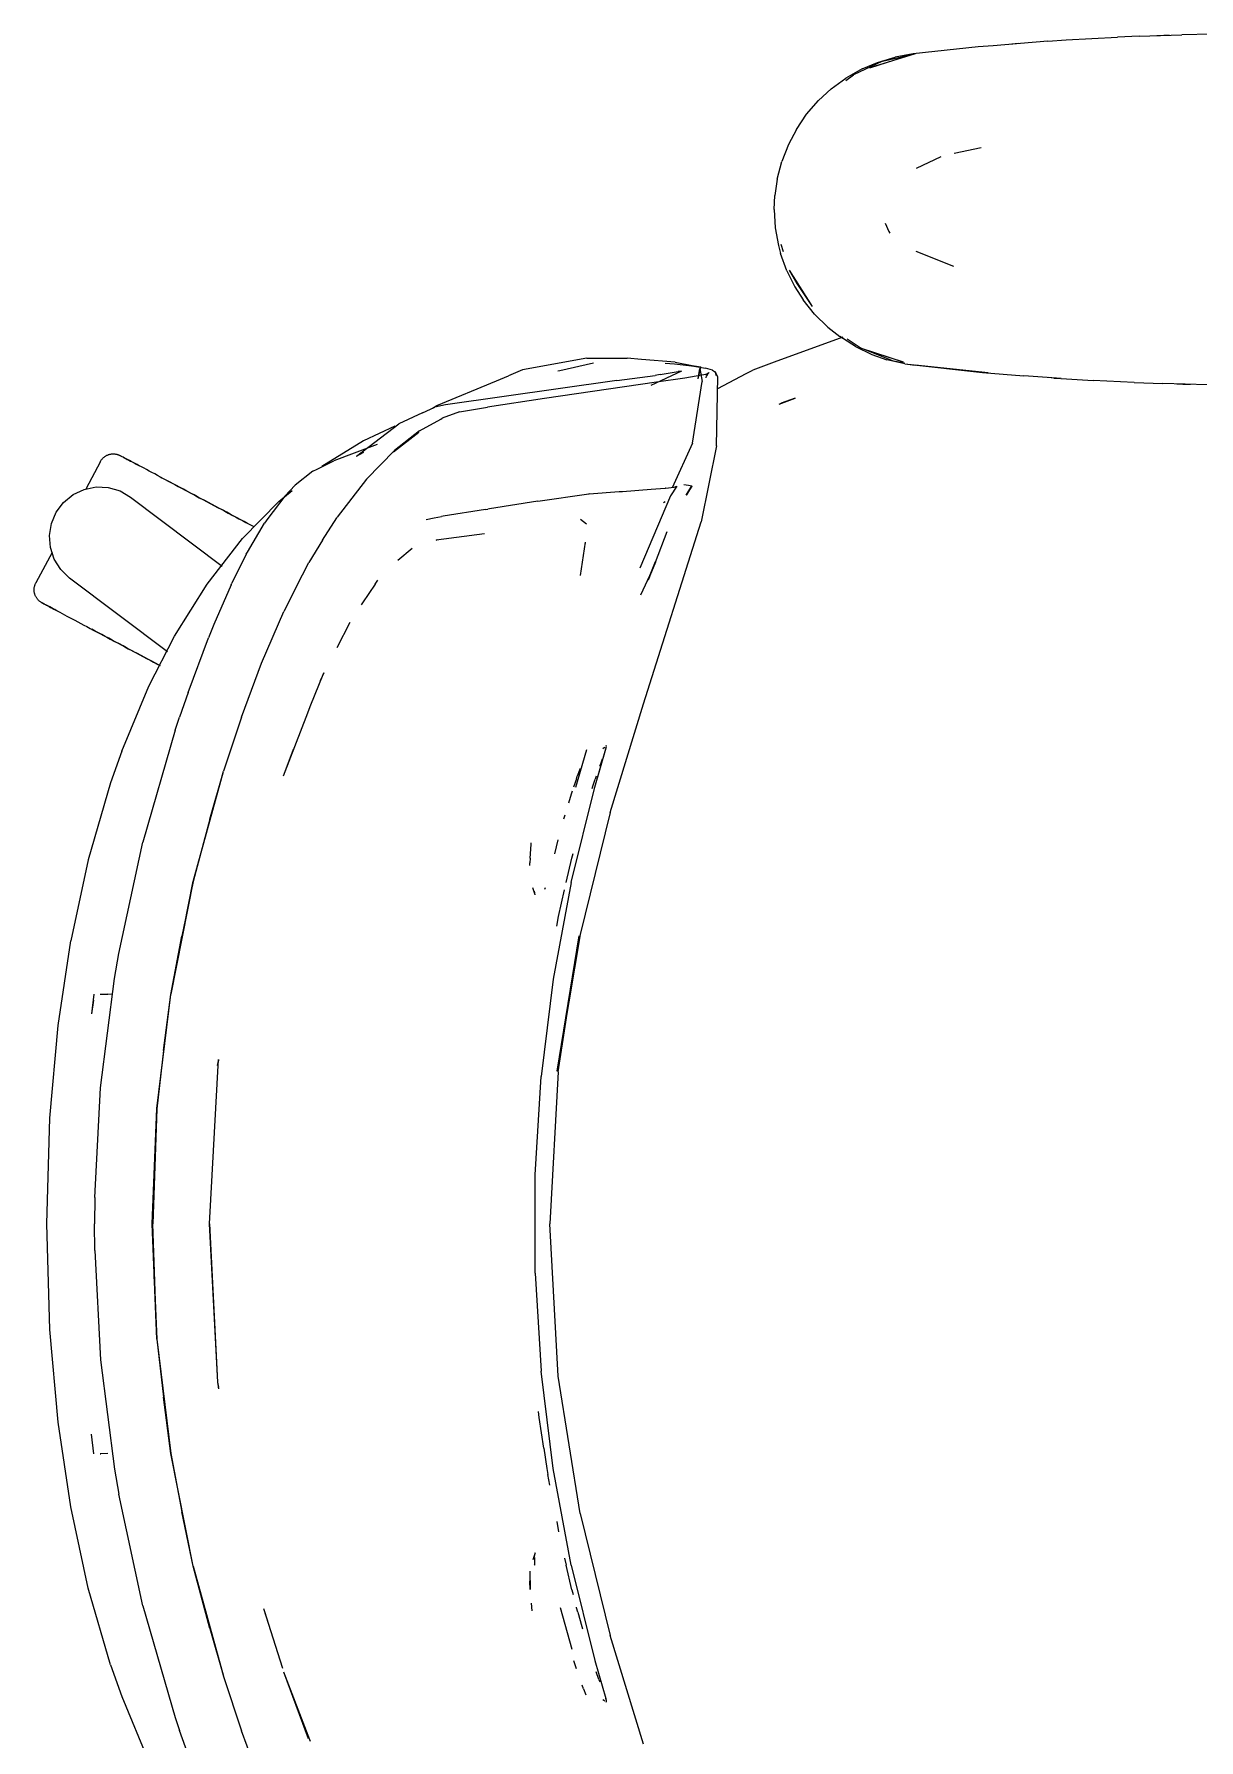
# Model space of a CAD drawing. Header units: millimetres. Extents: x 155927 to 326028, y -36033 to 97293.
# Drawn here: x 171624.2 to 171945.6, y 16756.1 to 17226.8 of the extents above; entities that cross this region are included whole.
import ezdxf

# ---------------------------------------------------------------- set-up
doc = ezdxf.new("R2010")
doc.units = ezdxf.units.MM
doc.header["$MEASUREMENT"] = 0
doc.layers.add('G-IMPT', color=8, linetype='CONTINUOUS', lineweight=9)
doc.layers.add('I-FURN', color=8, linetype='CONTINUOUS', lineweight=9)

msp = doc.modelspace()

# ---------------------------------------------------------------- linework, layer by layer
at = {"layer": 'G-IMPT'}
for p, q in [((171909, 17225.21), (171923.14, 17226.02)), ((171929.16, 17226.28), (171923.14, 17226.02)), ((171929.16, 17226.28), (171940.92, 17226.66)), ((171934.05, 17226.42), (171935.98, 17226.53)), ((171935.98, 17226.53), (171937.48, 17226.54)), ((171949.34, 17226.83), (171940.92, 17226.66)), ((171867.31, 17221.39), (171854.85, 17217.56)), ((171858.34, 17219.34), (171866.75, 17221.26)), ((171866.8, 17221.39), (171861.76, 17220.49)), ((171867.31, 17221.39), (171864, 17220.47)), ((171884.73, 17223.29), (171866.8, 17221.39)), ((171888.86, 17223.64), (171884.73, 17223.29)), ((171903.91, 17224.89), (171888.86, 17223.64)), ((171895.73, 17224.23), (171894.05, 17224.07)), ((171903.91, 17224.89), (171909, 17225.21)), ((171852.66, 17217.22), (171848.21, 17214.7)), ((171858.34, 17219.34), (171850.28, 17215.61)), ((171852.66, 17217.22), (171856.89, 17219.03)), ((171854.85, 17217.56), (171864, 17220.47)), ((171856.89, 17219.03), (171861.76, 17220.49)), ((171844.13, 17211.71), (171840.69, 17208.54)), ((171844.13, 17211.71), (171848.21, 17214.7)), ((171848.17, 17214.01), (171850.28, 17215.61)), ((171837.37, 17204.71), (171840.69, 17208.54)), ((171834.54, 17200.54), (171837.37, 17204.71)), ((171834.54, 17200.54), (171832.35, 17196.37)), ((171832.35, 17196.37), (171830.52, 17191.66)), ((171867.68, 17189.81), (171874.47, 17193.08)), ((171885.52, 17195.42), (171878.08, 17193.84)), ((171829.26, 17186.8), (171830.52, 17191.66)), ((171829.26, 17186.8), (171828.61, 17182.28)), ((171828.44, 17178.44), (171828.61, 17182.28)), ((171828.44, 17178.44), (171828.73, 17173.4)), ((171859.05, 17174.61), (171860.07, 17172.39)), ((171828.73, 17173.4), (171829.61, 17168.45)), ((171860.07, 17172.39), (171860.36, 17171.94)), ((171829.61, 17168.45), (171830.18, 17166.32)), ((171831.89, 17161.54), (171830.18, 17166.32)), ((171830.98, 17166.75), (171830.36, 17168.78)), ((171878.02, 17162.72), (171867.59, 17166.86)), ((171831.89, 17161.54), (171834.13, 17157.04)), ((171832.53, 17161.64), (171834.69, 17157.96)), ((171832.53, 17161.64), (171838.86, 17151.69)), ((171834.13, 17157.04), (171836.39, 17153.49)), ((171834.69, 17157.96), (171838.86, 17151.69)), ((171839.58, 17149.51), (171836.39, 17153.49)), ((171839.58, 17149.51), (171843.19, 17145.96)), ((171843.19, 17145.96), (171846.5, 17143.34)), ((171847.39, 17143.22), (171828.45, 17136.28)), ((171850.82, 17140.61), (171846.5, 17143.34)), ((171852.14, 17140.22), (171848.57, 17142.64)), ((171776.67, 17137.38), (171758.98, 17134.14)), ((171776.67, 17137.38), (171783.64, 17137.4)), ((171783.64, 17137.4), (171787.81, 17137.41)), ((171791.77, 17137.06), (171787.81, 17137.41)), ((171801.09, 17136.26), (171791.77, 17137.06)), ((171801.09, 17136.26), (171801.56, 17136.22)), ((171801.56, 17136.22), (171805.81, 17135.41)), ((171828.45, 17136.28), (171822.48, 17134.09)), ((171850.82, 17140.61), (171855.4, 17138.42)), ((171861.37, 17136.61), (171852.14, 17140.22)), ((171852.14, 17140.22), (171854.85, 17139.32)), ((171852.14, 17140.22), (171864, 17136.4)), ((171854.85, 17139.32), (171864, 17136.4)), ((171855.4, 17138.42), (171859.54, 17136.97)), ((171864.5, 17135.82), (171859.54, 17136.97)), ((171864.42, 17136.03), (171861.37, 17136.61)), ((171751.75, 17131.15), (171755.12, 17132.55)), ((171758.98, 17134.14), (171755.12, 17132.55)), ((171769.23, 17133.92), (171768.66, 17133.77)), ((171778.54, 17135.97), (171769.23, 17133.92)), ((171784.95, 17131.19), (171795.61, 17132.63)), ((171802.8, 17133.82), (171794.39, 17129.83)), ((171796.91, 17132.85), (171795.61, 17132.63)), ((171803.77, 17131.92), (171795.92, 17130.8)), ((171796.91, 17132.85), (171801.93, 17133.68)), ((171800.92, 17135.74), (171798.33, 17135.95)), ((171805.61, 17135.22), (171800.92, 17135.74)), ((171802.8, 17133.82), (171801.93, 17133.68)), ((171810.04, 17133.02), (171803.77, 17131.92)), ((171806.22, 17135.15), (171805.61, 17135.22)), ((171805.81, 17135.41), (171808.13, 17134.96)), ((171806.22, 17135.15), (171809.5, 17134.61)), ((171807.41, 17131.68), (171808.13, 17134.96)), ((171807.41, 17131.68), (171807.9, 17134.55)), ((171807.9, 17134.55), (171808.58, 17130.97)), ((171809.42, 17132.86), (171810.51, 17133.41)), ((171809.42, 17132.86), (171810.04, 17133.02)), ((171811.36, 17134.06), (171809.5, 17134.61)), ((171809.61, 17131.98), (171809.69, 17132.48)), ((171810.01, 17133.02), (171809.69, 17132.48)), ((171810.01, 17133.02), (171810.51, 17133.41)), ((171811.36, 17134.06), (171811.9, 17133.74)), ((171811.9, 17133.74), (171812.28, 17133.25)), ((171812.88, 17132.21), (171812.28, 17133.25)), ((171812.4, 17132.62), (171812.28, 17133.25)), ((171812.28, 17133.25), (171812.3, 17133.17)), ((171812.4, 17132.62), (171812.3, 17133.17)), ((171812.5, 17113.22), (171812.88, 17132.21)), ((171812.82, 17129.02), (171820.72, 17133.16)), ((171820.72, 17133.16), (171822.48, 17134.09)), ((171864.5, 17135.82), (171887.45, 17133.36)), ((171864.5, 17135.82), (171867.31, 17135.48)), ((171864.5, 17135.82), (171885.93, 17133.46)), ((171887.45, 17133.36), (171867.31, 17135.48)), ((171885.93, 17133.46), (171897.33, 17132.48)), ((171907.62, 17131.75), (171897.33, 17132.48)), ((171905.58, 17131.89), (171904.16, 17132.02)), ((171905.58, 17131.89), (171907.48, 17131.8)), ((171907.62, 17131.75), (171916.49, 17131.19)), ((171735.3, 17124.36), (171751.75, 17131.15)), ((171784.95, 17131.19), (171737.73, 17124.52)), ((171795.92, 17130.8), (171765.04, 17126.25)), ((171805.87, 17113.93), (171808.58, 17130.97)), ((171927.8, 17130.65), (171916.49, 17131.19)), ((171927.8, 17130.65), (171935.67, 17130.36)), ((171947.98, 17130.06), (171935.67, 17130.36)), ((171939.55, 17130.28), (171941.2, 17130.2)), ((171941.2, 17130.2), (171943.28, 17130.2)), ((171731.38, 17122.3), (171724.86, 17119.27)), ((171731.38, 17122.3), (171734.74, 17123.87)), ((171734.13, 17123.59), (171735.3, 17124.36)), ((171737.73, 17124.52), (171734.74, 17123.87)), ((171741.6, 17122.56), (171736.81, 17120.8)), ((171741.6, 17122.56), (171749.28, 17123.86)), ((171765.04, 17126.25), (171749.28, 17123.86)), ((171829.76, 17124.68), (171834.22, 17126.32)), ((171829.76, 17124.68), (171830.34, 17124.94)), ((171834.22, 17126.32), (171830.34, 17124.94)), ((171713.15, 17110.32), (171724.86, 17119.27)), ((171723.67, 17118.6), (171715.04, 17114.62)), ((171730.56, 17117.3), (171723.59, 17111.88)), ((171730.56, 17117.3), (171736.39, 17120.59)), ((171736.39, 17120.59), (171736.81, 17120.8)), ((171715.04, 17114.62), (171703.59, 17107.49)), ((171718.81, 17113.56), (171706.9, 17109.05)), ((171723.38, 17111.58), (171730.33, 17116.97)), ((171723.38, 17111.58), (171726.95, 17114.39)), ((171730.33, 17116.97), (171726.95, 17114.39)), ((171805.87, 17113.93), (171800.26, 17101.58)), ((171812.5, 17113.22), (171808.3, 17092.27)), ((171702.24, 17106.8), (171704.67, 17107.97)), ((171704.67, 17107.97), (171706.9, 17109.05)), ((171713.15, 17110.32), (171715.18, 17111.49)), ((171715.86, 17103.98), (171723.59, 17111.88)), ((171701.1, 17106.19), (171696.24, 17102.32)), ((171701.1, 17106.19), (171702.24, 17106.8)), ((171715.86, 17103.98), (171707.83, 17093.55)), ((171693.34, 17099.3), (171688.63, 17093.17)), ((171691.67, 17097.88), (171695.34, 17100.88)), ((171696.24, 17102.32), (171693.34, 17099.3)), ((171763.21, 17097.91), (171777.28, 17099.94)), ((171777.36, 17099.95), (171777.28, 17099.94)), ((171777.36, 17099.95), (171785.61, 17100.57)), ((171785.61, 17100.57), (171786.59, 17100.64)), ((171786.59, 17100.64), (171794.45, 17101.2)), ((171799.76, 17099.42), (171791.33, 17079.45)), ((171794.45, 17101.2), (171798.33, 17101.5)), ((171798.41, 17101.51), (171798.33, 17101.5)), ((171798.41, 17101.51), (171800.79, 17101.8)), ((171801.52, 17102.09), (171799.76, 17099.42)), ((171800.8, 17101.81), (171800.79, 17101.8)), ((171800.8, 17101.81), (171801.52, 17102.09)), ((171803.44, 17102.56), (171804.79, 17102.39)), ((171804.14, 17099.63), (171805.66, 17102.12)), ((171805.73, 17102.1), (171804.14, 17099.63)), ((171805.66, 17102.12), (171804.18, 17099.65)), ((171804.79, 17102.39), (171805.66, 17102.12)), ((171805.73, 17102.1), (171805.66, 17102.12)), ((171691.67, 17097.88), (171681.71, 17087.59)), ((171734.56, 17093.32), (171736.55, 17093.74)), ((171737.01, 17093.82), (171736.55, 17093.74)), ((171748.74, 17095.62), (171737.01, 17093.82)), ((171748.74, 17095.62), (171749.35, 17095.72)), ((171749.86, 17095.8), (171749.35, 17095.72)), ((171763.21, 17097.91), (171749.86, 17095.8)), ((171798.31, 17097.71), (171797.87, 17097.44)), ((171683.03, 17083.88), (171687.76, 17091.88)), ((171688.63, 17093.17), (171687.76, 17091.88)), ((171703.78, 17087.19), (171707.67, 17093.29)), ((171707.67, 17093.29), (171707.83, 17093.55)), ((171732.4, 17092.86), (171734.56, 17093.32)), ((171748.44, 17088.94), (171735.08, 17087.16)), ((171776.62, 17091.56), (171774.98, 17092.84)), ((171792.31, 17042.03), (171808.3, 17092.27)), ((171795.62, 17081.08), (171798.88, 17089.55)), ((171671.91, 17074.98), (171681.71, 17087.59)), ((171703.78, 17087.19), (171700.02, 17080.96)), ((171724.58, 17081.66), (171728.49, 17085)), ((171735.08, 17087.16), (171735.55, 17087.31)), ((171776.27, 17086.61), (171774.87, 17077.45)), ((171776.27, 17086.61), (171776.23, 17086.27)), ((171682.72, 17083.28), (171678.72, 17075.27)), ((171682.72, 17083.28), (171683.03, 17083.88)), ((171696.45, 17074.17), (171700.02, 17080.96)), ((171795.63, 17081.29), (171793.6, 17076.17)), ((171793.61, 17076.18), (171795.63, 17081.29)), ((171795.62, 17081.08), (171793.61, 17076.18)), ((171662.93, 17060.69), (171671.91, 17074.98)), ((171678.5, 17074.83), (171673.73, 17063.87)), ((171678.5, 17074.83), (171678.72, 17075.27)), ((171718.31, 17075.03), (171714.81, 17069.9)), ((171718.31, 17075.03), (171719.06, 17076.13)), ((171794.6, 17078.71), (171791.55, 17071.99)), ((171696.45, 17074.17), (171693.06, 17067.45)), ((171686.88, 17053.22), (171693.06, 17067.45)), ((171714.81, 17069.9), (171714.42, 17069.32)), ((171655.84, 17046.91), (171662.93, 17060.69)), ((171673.73, 17063.87), (171672.25, 17060.19)), ((171711.28, 17064.42), (171707.74, 17057.45)), ((171666.65, 17045.12), (171672.25, 17060.19)), ((171681.42, 17038.34), (171686.88, 17053.22)), ((171648.32, 17028.94), (171655.84, 17046.91)), ((171700.39, 17041.26), (171704.11, 17050.58)), ((171704.11, 17050.58), (171703.11, 17048.34)), ((171666.65, 17045.12), (171664.31, 17038.3)), ((171783.13, 17012.05), (171792.31, 17042.03)), ((171663.12, 17034.69), (171664.31, 17038.3)), ((171681.42, 17038.34), (171676.42, 17023.42)), ((171693.01, 17022.08), (171699.72, 17039.53)), ((171699.72, 17039.53), (171700.39, 17041.26)), ((171663.12, 17034.69), (171654.17, 17003.86)), ((171648.32, 17028.94), (171645.25, 17020.2)), ((171693.01, 17022.08), (171695.73, 17029.52)), ((171773.71, 17019), (171776.74, 17029.43)), ((171778.9, 17019), (171782.17, 17030.23)), ((171778.9, 17019), (171782.02, 17029.83)), ((171778.9, 17019), (171781.96, 17029.54)), ((171781.08, 17029.69), (171781.69, 17030.07)), ((171781.08, 17029.69), (171781.29, 17029.83)), ((171781.96, 17029.54), (171782.02, 17029.83)), ((171782.17, 17030.23), (171782.04, 17030.47)), ((171668.03, 16992.93), (171676.42, 17023.42)), ((171668.03, 16992.93), (171676.46, 17023.33)), ((171672.68, 17010.17), (171676.46, 17023.33)), ((171774.83, 17024.18), (171774.07, 17022.02)), ((171780.28, 17024.78), (171780.63, 17025.75)), ((171780.63, 17025.75), (171781.03, 17026.82)), ((171645.25, 17020.2), (171639.08, 16998.96)), ((171772.35, 16992.69), (171778.9, 17019)), ((171773.82, 17021.3), (171773.05, 17019)), ((171773.82, 17021.3), (171774.07, 17022.02)), ((171778.27, 17019), (171778.12, 17018.54)), ((171778.27, 17019), (171779.01, 17021.23)), ((171779.29, 17022.03), (171779.01, 17021.23)), ((171772.42, 17017.08), (171771.63, 17014.59)), ((171772.67, 17017.86), (171772.42, 17017.08)), ((171672.68, 17010.17), (171668.03, 16992.93)), ((171770.64, 17011.29), (171770.31, 17010.17)), ((171783.13, 17012.05), (171774.82, 16978.37)), ((171768.73, 17004.5), (171767.74, 17000.64)), ((171768.73, 17004.5), (171768.34, 17002.98)), ((171647.51, 16973.07), (171654.17, 17003.86)), ((171761.04, 16999.44), (171761.31, 17003.15)), ((171761.31, 17003.15), (171761.35, 17003.63)), ((171772.59, 16999.42), (171772.93, 17000.7)), ((171639.08, 16998.96), (171634.26, 16976.6)), ((171760.93, 16997.37), (171760.94, 16998.07)), ((171761.04, 16999.44), (171760.94, 16998.07)), ((171771.03, 16992.67), (171772.59, 16999.42)), ((171661.86, 16961.8), (171668.07, 16993.04)), ((171668.07, 16993.04), (171661.86, 16961.88)), ((171668.03, 16992.93), (171664.95, 16977.9)), ((171762.47, 16989.28), (171761.78, 16991.23)), ((171762.47, 16989.28), (171762.25, 16990.33)), ((171765.14, 16990.88), (171765.27, 16991.29)), ((171772.35, 16992.69), (171767.42, 16966.02)), ((171768.87, 16983.27), (171770.58, 16990.69)), ((171768.4, 16980.64), (171768.87, 16983.27)), ((171630.77, 16953.18), (171634.26, 16976.6)), ((171661.86, 16961.8), (171664.95, 16977.9)), ((171774.82, 16978.37), (171768.56, 16940.63)), ((171768.56, 16940.63), (171774.55, 16977.99)), ((171768.82, 16940.45), (171774.55, 16977.99)), ((171646.32, 16966.15), (171647.51, 16973.07)), ((171640.67, 16961.88), (171640.02, 16956.47)), ((171642.43, 16961.91), (171644.53, 16961.84)), ((171642.43, 16961.91), (171642.54, 16961.91)), ((171642.51, 16935.98), (171646.32, 16966.15)), ((171645.77, 16961.79), (171644.53, 16961.84)), ((171658.03, 16930.28), (171661.86, 16961.88)), ((171767.42, 16966.02), (171764.12, 16939.1)), ((171640.59, 16960.24), (171640.02, 16956.47)), ((171658.07, 16930.24), (171661.86, 16961.8)), ((171659.91, 16946.32), (171661.86, 16961.8)), ((171628.51, 16927.61), (171630.77, 16953.18)), ((171659.91, 16946.32), (171658.07, 16930.24)), ((171672.53, 16898.47), (171675.03, 16943.81)), ((171675.03, 16943.81), (171674.8, 16942.19)), ((171674.8, 16942.19), (171675.03, 16943.5)), ((171675.07, 16943.75), (171675.03, 16943.5)), ((171762.47, 16912.03), (171764.12, 16939.1)), ((171768.82, 16940.45), (171766.46, 16898.47)), ((171640.89, 16905.78), (171642.51, 16935.98)), ((171656.7, 16898.47), (171658.03, 16930.28)), ((171658.07, 16930.24), (171656.93, 16898.47)), ((171658.07, 16930.24), (171657.4, 16915.35)), ((171627.66, 16898.47), (171628.51, 16927.61)), ((171657.4, 16915.35), (171656.93, 16898.47)), ((171762.47, 16884.91), (171762.47, 16912.03)), ((171640.89, 16905.78), (171640.8, 16898.47)), ((171628.51, 16869.33), (171627.66, 16898.47)), ((171640.89, 16891.16), (171640.8, 16898.47)), ((171658.03, 16866.65), (171656.7, 16898.47)), ((171657.4, 16881.58), (171656.93, 16898.47)), ((171658.07, 16866.69), (171656.93, 16898.47)), ((171672.47, 16898.47), (171674.8, 16854.74)), ((171672.53, 16898.47), (171674.8, 16854.74)), ((171768.82, 16856.48), (171766.46, 16898.47)), ((171640.89, 16891.16), (171642.51, 16860.95)), ((171762.47, 16884.91), (171764.12, 16857.84)), ((171657.4, 16881.58), (171658.07, 16866.69)), ((171630.77, 16843.76), (171628.51, 16869.33)), ((171658.03, 16866.65), (171661.86, 16835.06)), ((171658.07, 16866.69), (171661.86, 16835.14)), ((171658.07, 16866.69), (171659.91, 16850.61)), ((171642.51, 16860.95), (171646.32, 16830.78)), ((171674.8, 16854.74), (171675.06, 16852.96)), ((171674.8, 16854.74), (171675.03, 16853.44)), ((171767.42, 16830.92), (171764.12, 16857.84)), ((171774.82, 16818.57), (171768.82, 16856.48)), ((171661.86, 16835.14), (171659.91, 16850.61)), ((171675.07, 16853.19), (171675.03, 16853.44)), ((171763.51, 16845.07), (171763.32, 16846.73)), ((171764.8, 16836.54), (171763.51, 16845.07)), ((171634.26, 16820.34), (171630.77, 16843.76)), ((171640.67, 16835.05), (171640.02, 16840.47)), ((171644.53, 16835.1), (171642.43, 16835.02)), ((171642.43, 16835.02), (171642.54, 16835.02)), ((171668.03, 16804.01), (171661.86, 16835.14)), ((171661.86, 16835.14), (171664.95, 16819.03)), ((171668.03, 16804.01), (171661.86, 16835.06)), ((171764.8, 16836.54), (171765.65, 16830.92)), ((171646.32, 16830.78), (171647.51, 16823.86)), ((171765.65, 16830.92), (171765.9, 16829.29)), ((171772.35, 16804.25), (171767.42, 16830.92)), ((171766.45, 16826.39), (171765.9, 16829.29)), ((171654.17, 16793.07), (171647.51, 16823.86)), ((171639.08, 16797.97), (171634.26, 16820.34)), ((171668.03, 16804.01), (171664.95, 16819.03)), ((171768.38, 16816.29), (171768.92, 16813.47)), ((171774.82, 16818.57), (171783.13, 16784.88)), ((171762.47, 16807.66), (171761.78, 16805.71)), ((171762.25, 16806.61), (171762.47, 16807.66)), ((171672.68, 16786.76), (171668.03, 16804.01)), ((171668.03, 16804.01), (171676.42, 16773.51)), ((171668.03, 16804.01), (171676.46, 16773.6)), ((171760.93, 16802.6), (171761.02, 16797.54)), ((171760.93, 16802.6), (171760.93, 16799.82)), ((171762.21, 16804.44), (171762.22, 16804.3)), ((171762.25, 16806.42), (171762.22, 16804.3)), ((171770.58, 16806.24), (171771.03, 16804.26)), ((171772.59, 16797.51), (171771.03, 16804.26)), ((171772.35, 16804.25), (171778.9, 16777.93)), ((171645.25, 16776.73), (171639.08, 16797.97)), ((171761.02, 16797.54), (171760.93, 16799.82)), ((171772.59, 16797.51), (171772.92, 16796.22)), ((171654.17, 16793.07), (171663.12, 16762.24)), ((171761.33, 16793.75), (171761.54, 16791.65)), ((171772.62, 16781.03), (171769.41, 16792.47)), ((171773.89, 16792.49), (171773.84, 16792.67)), ((171774.21, 16791.35), (171773.89, 16792.49)), ((171687.48, 16792.32), (171688.56, 16788.89)), ((171687.48, 16792.32), (171692.73, 16775.84)), ((171774.21, 16791.35), (171775.32, 16787.36)), ((171672.68, 16786.76), (171676.46, 16773.6)), ((171775.32, 16787.36), (171775.53, 16786.67)), ((171792.31, 16754.91), (171783.13, 16784.88)), ((171645.25, 16776.73), (171648.32, 16768)), ((171676.42, 16773.51), (171681.42, 16758.59)), ((171693.01, 16774.85), (171699.83, 16756.44)), ((171693.01, 16774.85), (171699.72, 16757.4)), ((171773.06, 16777.94), (171773.79, 16775.72)), ((171778.9, 16777.93), (171781.97, 16767.5)), ((171780.06, 16772.73), (171779.32, 16774.83)), ((171775.77, 16770.18), (171775.4, 16771.19)), ((171775.77, 16770.18), (171776.39, 16768.52)), ((171780.06, 16772.73), (171780.3, 16772.07)), ((171648.32, 16768), (171655.84, 16750.02)), ((171781.08, 16767.25), (171781.29, 16767.1)), ((171781.08, 16767.25), (171781.69, 16766.86)), ((171782.04, 16767.23), (171781.97, 16767.5)), ((171782.11, 16766.94), (171782.04, 16767.23)), ((171782.08, 16766.48), (171782.17, 16766.71)), ((171782.17, 16766.71), (171782.11, 16766.94)), ((171663.12, 16762.24), (171664.31, 16758.64)), ((171666.72, 16751.71), (171664.31, 16758.64)), ((171686.88, 16743.72), (171681.42, 16758.59)), ((171699.72, 16757.4), (171700.39, 16755.68))]:
    msp.add_line(p, q, dxfattribs=at)
at = {"layer": 'I-FURN'}
for p, q in [((171642.44, 17108.85), (171638.41, 17101.26)), ((171642.44, 17108.85), (171642.52, 17108.99)), ((171642.52, 17108.99), (171642.6, 17109.13)), ((171642.6, 17109.13), (171642.69, 17109.26)), ((171642.69, 17109.26), (171642.78, 17109.39)), ((171642.78, 17109.39), (171642.88, 17109.52)), ((171642.88, 17109.52), (171642.99, 17109.64)), ((171642.99, 17109.64), (171643.1, 17109.76)), ((171643.1, 17109.76), (171643.21, 17109.87)), ((171643.21, 17109.87), (171643.33, 17109.98)), ((171643.33, 17109.98), (171643.45, 17110.08)), ((171643.45, 17110.08), (171643.58, 17110.18)), ((171643.58, 17110.18), (171643.71, 17110.28)), ((171643.71, 17110.28), (171643.85, 17110.37)), ((171643.85, 17110.37), (171643.99, 17110.45)), ((171643.99, 17110.45), (171644.13, 17110.53)), ((171644.13, 17110.53), (171644.27, 17110.6)), ((171644.27, 17110.6), (171644.42, 17110.66)), ((171644.42, 17110.66), (171644.57, 17110.72)), ((171644.57, 17110.72), (171644.72, 17110.78)), ((171644.72, 17110.78), (171644.87, 17110.83)), ((171644.87, 17110.83), (171645.03, 17110.87)), ((171645.03, 17110.87), (171645.19, 17110.9)), ((171645.19, 17110.9), (171645.34, 17110.93)), ((171645.34, 17110.93), (171645.5, 17110.96)), ((171645.5, 17110.96), (171645.66, 17110.97)), ((171645.66, 17110.97), (171645.83, 17110.98)), ((171645.83, 17110.98), (171645.99, 17110.99)), ((171645.99, 17110.99), (171646.15, 17110.98)), ((171646.15, 17110.98), (171646.31, 17110.97)), ((171646.31, 17110.97), (171646.47, 17110.96)), ((171646.47, 17110.96), (171646.63, 17110.93)), ((171646.63, 17110.93), (171646.79, 17110.91)), ((171646.79, 17110.91), (171646.95, 17110.87)), ((171646.95, 17110.87), (171647.1, 17110.83)), ((171647.1, 17110.83), (171647.26, 17110.78)), ((171647.26, 17110.78), (171647.41, 17110.73)), ((171647.41, 17110.73), (171647.56, 17110.67)), ((171647.56, 17110.67), (171647.7, 17110.6)), ((171647.7, 17110.6), (171647.85, 17110.53)), ((171647.85, 17110.53), (171647.89, 17110.51)), ((171647.89, 17110.51), (171647.91, 17110.5)), ((171647.94, 17110.49), (171647.89, 17110.51)), ((171647.89, 17110.51), (171647.89, 17110.51)), ((171647.91, 17110.5), (171647.97, 17110.47)), ((171648.02, 17110.44), (171647.94, 17110.49)), ((171647.97, 17110.47), (171648.07, 17110.42)), ((171648.14, 17110.38), (171648.02, 17110.44)), ((171648.07, 17110.42), (171648.21, 17110.34)), ((171648.3, 17110.29), (171648.14, 17110.38)), ((171648.21, 17110.34), (171648.39, 17110.25)), ((171648.5, 17110.19), (171648.3, 17110.29)), ((171648.39, 17110.25), (171648.61, 17110.13)), ((171648.74, 17110.06), (171648.5, 17110.19)), ((171648.61, 17110.13), (171648.87, 17109.99)), ((171649.02, 17109.91), (171648.74, 17110.06)), ((171648.87, 17109.99), (171649.16, 17109.83)), ((171649.34, 17109.74), (171649.02, 17109.91)), ((171649.16, 17109.83), (171649.5, 17109.66)), ((171649.7, 17109.55), (171649.34, 17109.74)), ((171649.5, 17109.66), (171649.87, 17109.46)), ((171650.09, 17109.34), (171649.7, 17109.55)), ((171649.87, 17109.46), (171650.28, 17109.24)), ((171650.52, 17109.11), (171650.09, 17109.34)), ((171650.28, 17109.24), (171650.73, 17109)), ((171650.98, 17108.87), (171650.52, 17109.11)), ((171650.73, 17109), (171651.21, 17108.75)), ((171651.48, 17108.6), (171650.98, 17108.87)), ((171651.21, 17108.75), (171651.73, 17108.47)), ((171652.02, 17108.32), (171651.48, 17108.6)), ((171651.73, 17108.47), (171652.28, 17108.18)), ((171652.59, 17108.01), (171652.02, 17108.32)), ((171652.28, 17108.18), (171652.86, 17107.87)), ((171653.19, 17107.69), (171652.59, 17108.01)), ((171653.82, 17107.36), (171653.19, 17107.69)), ((171654.49, 17107), (171653.82, 17107.36)), ((171655.18, 17106.63), (171654.49, 17107)), ((171655.9, 17106.25), (171655.18, 17106.63)), ((171656.65, 17105.85), (171655.9, 17106.25)), ((171657.43, 17105.44), (171656.65, 17105.85)), ((171658.23, 17105.01), (171657.43, 17105.44)), ((171659.06, 17104.57), (171658.23, 17105.01)), ((171658.96, 17104.63), (171659.44, 17104.37)), ((171659.9, 17104.12), (171659.06, 17104.57)), ((171659.44, 17104.37), (171660.3, 17103.91)), ((171660.77, 17103.66), (171659.9, 17104.12)), ((171660.3, 17103.91), (171661.18, 17103.45)), ((171661.66, 17103.19), (171660.77, 17103.66)), ((171661.18, 17103.45), (171662.07, 17102.97)), ((171662.56, 17102.71), (171661.66, 17103.19)), ((171632.28, 17097.6), (171634.9, 17099.73)), ((171634.9, 17099.73), (171637.95, 17101.17)), ((171637.95, 17101.17), (171641.25, 17101.84)), ((171641.25, 17101.84), (171644.62, 17101.7)), ((171644.62, 17101.7), (171647.86, 17100.76)), ((171647.86, 17100.76), (171650.78, 17099.07)), ((171650.78, 17099.07), (171676.1, 17079.99)), ((171662.07, 17102.97), (171662.99, 17102.49)), ((171663.49, 17102.22), (171662.56, 17102.71)), ((171662.99, 17102.49), (171663.92, 17101.99)), ((171664.42, 17101.72), (171663.49, 17102.22)), ((171663.92, 17101.99), (171664.86, 17101.49)), ((171665.38, 17101.21), (171664.42, 17101.72)), ((171664.86, 17101.49), (171665.82, 17100.98)), ((171666.34, 17100.7), (171665.38, 17101.21)), ((171665.82, 17100.98), (171666.79, 17100.46)), ((171667.31, 17100.18), (171666.34, 17100.7)), ((171666.79, 17100.46), (171667.76, 17099.94)), ((171668.3, 17099.66), (171667.31, 17100.18)), ((171667.76, 17099.94), (171668.75, 17099.42)), ((171669.29, 17099.13), (171668.3, 17099.66)), ((171668.75, 17099.42), (171669.75, 17098.89)), ((171670.29, 17098.6), (171669.29, 17099.13)), ((171669.75, 17098.89), (171670.75, 17098.36)), ((171671.29, 17098.07), (171670.29, 17098.6)), ((171670.75, 17098.36), (171671.75, 17097.83)), ((171628.93, 17091.8), (171630.25, 17094.91)), ((171630.25, 17094.91), (171632.28, 17097.6)), ((171672.29, 17097.54), (171671.29, 17098.07)), ((171671.75, 17097.83), (171672.75, 17097.29)), ((171673.3, 17097), (171672.29, 17097.54)), ((171672.75, 17097.29), (171673.76, 17096.76)), ((171674.3, 17096.47), (171673.3, 17097)), ((171673.76, 17096.76), (171674.76, 17096.22)), ((171675.3, 17095.94), (171674.3, 17096.47)), ((171674.76, 17096.22), (171675.76, 17095.69)), ((171676.3, 17095.4), (171675.3, 17095.94)), ((171675.76, 17095.69), (171676.76, 17095.16)), ((171677.3, 17094.88), (171676.3, 17095.4)), ((171676.76, 17095.16), (171677.75, 17094.63)), ((171678.28, 17094.35), (171677.3, 17094.88)), ((171677.75, 17094.63), (171678.74, 17094.11)), ((171679.26, 17093.83), (171678.28, 17094.35)), ((171678.74, 17094.11), (171679.71, 17093.59)), ((171680.23, 17093.32), (171679.26, 17093.83)), ((171628.38, 17088.47), (171628.93, 17091.8)), ((171679.71, 17093.59), (171680.67, 17093.08)), ((171681.19, 17092.81), (171680.23, 17093.32)), ((171680.67, 17093.08), (171681.63, 17092.57)), ((171682.13, 17092.3), (171681.19, 17092.81)), ((171681.63, 17092.57), (171682.56, 17092.08)), ((171683.06, 17091.81), (171682.13, 17092.3)), ((171682.56, 17092.08), (171683.49, 17091.59)), ((171683.98, 17091.32), (171683.06, 17091.81)), ((171683.49, 17091.59), (171684.39, 17091.1)), ((171684.87, 17090.85), (171683.98, 17091.32)), ((171628.65, 17085.11), (171628.38, 17088.47)), ((171629.71, 17081.91), (171628.65, 17085.11)), ((171629.1, 17083.76), (171624.63, 17075.35)), ((171631.51, 17079.06), (171629.71, 17081.91)), ((171624.36, 17074.72), (171624.41, 17074.87)), ((171624.41, 17074.87), (171624.47, 17075.02)), ((171624.47, 17075.02), (171624.53, 17075.17)), ((171624.53, 17075.17), (171624.61, 17075.31)), ((171624.61, 17075.31), (171624.63, 17075.35)), ((171633.94, 17076.72), (171631.51, 17079.06)), ((171661, 17056.32), (171633.94, 17076.72)), ((171624.15, 17073.45), (171624.16, 17073.61)), ((171624.16, 17073.29), (171624.15, 17073.45)), ((171624.16, 17073.61), (171624.17, 17073.77)), ((171624.17, 17073.13), (171624.16, 17073.29)), ((171624.17, 17073.77), (171624.18, 17073.93)), ((171624.18, 17072.97), (171624.17, 17073.13)), ((171624.18, 17073.93), (171624.2, 17074.09)), ((171624.21, 17072.81), (171624.18, 17072.97)), ((171624.2, 17074.09), (171624.23, 17074.25)), ((171624.24, 17072.65), (171624.21, 17072.81)), ((171624.23, 17074.25), (171624.27, 17074.41)), ((171624.27, 17072.49), (171624.24, 17072.65)), ((171624.27, 17074.41), (171624.31, 17074.56)), ((171624.31, 17072.33), (171624.27, 17072.49)), ((171624.31, 17074.56), (171624.36, 17074.72)), ((171624.36, 17072.18), (171624.31, 17072.33)), ((171624.41, 17072.03), (171624.36, 17072.18)), ((171624.47, 17071.88), (171624.41, 17072.03)), ((171624.54, 17071.73), (171624.47, 17071.88)), ((171624.61, 17071.59), (171624.54, 17071.73)), ((171624.69, 17071.45), (171624.61, 17071.59)), ((171624.77, 17071.31), (171624.69, 17071.45)), ((171624.86, 17071.17), (171624.77, 17071.31)), ((171624.96, 17071.04), (171624.86, 17071.17)), ((171625.06, 17070.92), (171624.96, 17071.04)), ((171625.16, 17070.79), (171625.06, 17070.92)), ((171625.27, 17070.67), (171625.16, 17070.79)), ((171625.38, 17070.56), (171625.27, 17070.67)), ((171625.5, 17070.45), (171625.38, 17070.56)), ((171625.62, 17070.34), (171625.5, 17070.45)), ((171625.75, 17070.24), (171625.62, 17070.34)), ((171625.88, 17070.15), (171625.75, 17070.24)), ((171626.01, 17070.06), (171625.88, 17070.15)), ((171626.15, 17069.98), (171626.01, 17070.06)), ((171626.29, 17069.9), (171626.15, 17069.98)), ((171626.3, 17069.89), (171626.29, 17069.9)), ((171626.29, 17069.9), (171626.31, 17069.89)), ((171626.34, 17069.87), (171626.3, 17069.89)), ((171626.31, 17069.89), (171626.37, 17069.86)), ((171626.42, 17069.83), (171626.34, 17069.87)), ((171626.37, 17069.86), (171626.47, 17069.8)), ((171626.54, 17069.76), (171626.42, 17069.83)), ((171626.47, 17069.8), (171626.61, 17069.73)), ((171626.71, 17069.68), (171626.54, 17069.76)), ((171626.61, 17069.73), (171626.79, 17069.63)), ((171626.91, 17069.57), (171626.71, 17069.68)), ((171626.79, 17069.63), (171627.01, 17069.51)), ((171627.15, 17069.44), (171626.91, 17069.57)), ((171627.01, 17069.51), (171627.27, 17069.38)), ((171627.43, 17069.29), (171627.15, 17069.44)), ((171627.27, 17069.38), (171627.57, 17069.22)), ((171627.74, 17069.13), (171627.43, 17069.29)), ((171627.57, 17069.22), (171627.9, 17069.04)), ((171628.1, 17068.94), (171627.74, 17069.13)), ((171627.9, 17069.04), (171628.28, 17068.84)), ((171628.49, 17068.73), (171628.1, 17068.94)), ((171628.28, 17068.84), (171628.69, 17068.62)), ((171628.92, 17068.5), (171628.49, 17068.73)), ((171628.69, 17068.62), (171629.13, 17068.39)), ((171629.39, 17068.25), (171628.92, 17068.5)), ((171629.13, 17068.39), (171629.61, 17068.13)), ((171629.89, 17067.99), (171629.39, 17068.25)), ((171629.61, 17068.13), (171630.13, 17067.86)), ((171630.42, 17067.7), (171629.89, 17067.99)), ((171630.13, 17067.86), (171630.68, 17067.56)), ((171630.99, 17067.4), (171630.42, 17067.7)), ((171630.68, 17067.56), (171631.27, 17067.25)), ((171631.27, 17067.25), (171631.88, 17066.92)), ((171631.88, 17066.92), (171632.53, 17066.58)), ((171632.53, 17066.58), (171633.21, 17066.22)), ((171633.21, 17066.22), (171633.92, 17065.84)), ((171633.92, 17065.84), (171634.65, 17065.45)), ((171634.65, 17065.45), (171635.41, 17065.05)), ((171635.41, 17065.05), (171636.2, 17064.63)), ((171636.2, 17064.63), (171637.01, 17064.2)), ((171637.01, 17064.2), (171637.85, 17063.75)), ((171637.85, 17063.75), (171638.7, 17063.3)), ((171638.7, 17063.3), (171639.58, 17062.83)), ((171639.58, 17062.83), (171640.48, 17062.36)), ((171640.97, 17062.09), (171640.06, 17062.58)), ((171640.48, 17062.36), (171641.39, 17061.87)), ((171641.89, 17061.6), (171640.97, 17062.09)), ((171641.39, 17061.87), (171642.32, 17061.38)), ((171642.83, 17061.11), (171641.89, 17061.6)), ((171642.32, 17061.38), (171643.26, 17060.87)), ((171643.78, 17060.6), (171642.83, 17061.11)), ((171643.26, 17060.87), (171644.22, 17060.36)), ((171644.74, 17060.09), (171643.78, 17060.6)), ((171644.22, 17060.36), (171645.19, 17059.85)), ((171645.72, 17059.57), (171644.74, 17060.09)), ((171645.19, 17059.85), (171646.17, 17059.33)), ((171646.7, 17059.05), (171645.72, 17059.57)), ((171646.17, 17059.33), (171647.16, 17058.8)), ((171647.69, 17058.52), (171646.7, 17059.05)), ((171647.16, 17058.8), (171648.15, 17058.28)), ((171648.69, 17057.99), (171647.69, 17058.52)), ((171648.15, 17058.28), (171649.15, 17057.74)), ((171649.69, 17057.46), (171648.69, 17057.99)), ((171649.15, 17057.74), (171650.15, 17057.21)), ((171650.69, 17056.92), (171649.69, 17057.46)), ((171650.15, 17057.21), (171651.16, 17056.68)), ((171651.7, 17056.39), (171650.69, 17056.92)), ((171651.16, 17056.68), (171652.16, 17056.14)), ((171652.71, 17055.85), (171651.7, 17056.39)), ((171652.16, 17056.14), (171653.17, 17055.61)), ((171653.71, 17055.32), (171652.71, 17055.85)), ((171653.17, 17055.61), (171654.17, 17055.08)), ((171654.71, 17054.79), (171653.71, 17055.32)), ((171654.17, 17055.08), (171655.17, 17054.55)), ((171655.7, 17054.26), (171654.71, 17054.79)), ((171655.17, 17054.55), (171656.16, 17054.02)), ((171656.69, 17053.74), (171655.7, 17054.26)), ((171656.16, 17054.02), (171657.14, 17053.5)), ((171657.67, 17053.22), (171656.69, 17053.74)), ((171657.14, 17053.5), (171658.11, 17052.98)), ((171658.64, 17052.7), (171657.67, 17053.22)), ((171658.11, 17052.98), (171658.96, 17052.53)), ((171658.96, 17052.53), (171658.64, 17052.7))]:
    msp.add_line(p, q, dxfattribs=at)

doc.saveas('drawing.dxf')
